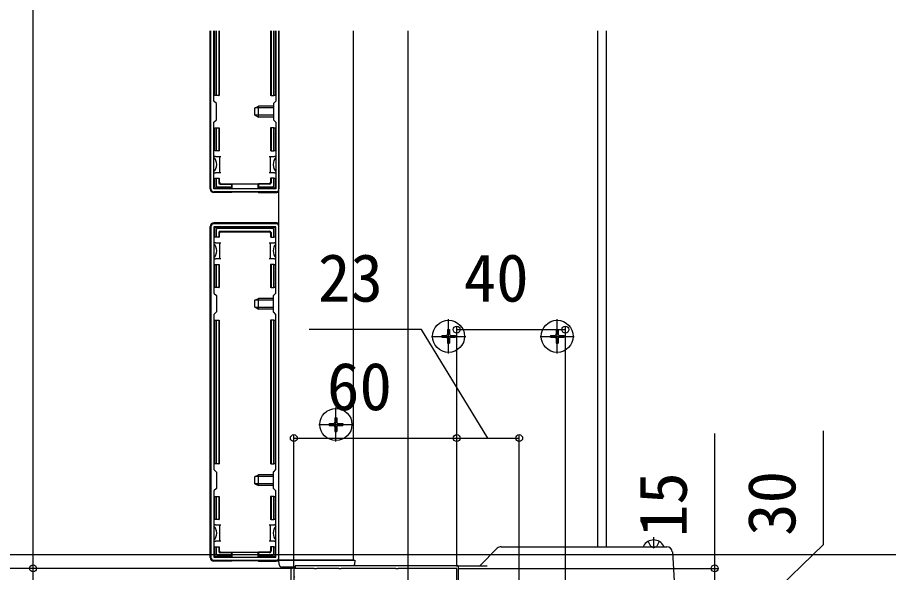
# Model space of a CAD drawing. Units: millimetres, scale not verified. Extents: x -1050 to 1050, y -1565 to 1556.
# Drawn here: x -538.8 to -218, y 614.8 to 819.3 of the extents above; entities that cross this region are included whole.
import ezdxf
from ezdxf.enums import TextEntityAlignment as Align

# ---------------------------------------------------------------- set-up
doc = ezdxf.new("R2010")
doc.units = ezdxf.units.MM
doc.header["$LTSCALE"] = 8
for name, color, linetype in [('0-3_YKK_11', 7, 'Continuous'), ('0-4_YKK_12', 2, 'Continuous'), ('0-5_YKK_13', 4, 'Continuous'), ('0-6_YKK_D', 6, 'Continuous')]:
    doc.layers.add(name, color=color, linetype=linetype)
doc.styles.add('ＭＳ ゴシック', font='')
doc.styles.get('ＭＳ ゴシック').set_extended_font_data('MS Gothic')

msp = doc.modelspace()

# ---------------------------------------------------------------- linework, layer by layer
at = {"layer": '0-3_YKK_11'}
for p, q in [((-467.5, 756.094), (-467.5, 814.301)), ((-442.5, 814.301), (-442.5, 756.094)), ((-443.5, 755.094), (-466.5, 755.094)), ((-467.5, 742.301), (-467.5, 620.301)), ((-443.5, 743.301), (-466.5, 743.301)), ((-442.5, 620.301), (-442.5, 742.301)), ((-466.5, 619.301), (-443.5, 619.301))]:
    msp.add_line(p, q, dxfattribs=at)
for points in [[(-443.6, 814.301), (-443.6, 788.494), (-444.5, 787.594), (-444.5, 781.594), (-443.6, 780.694), (-443.6, 756.194), (-466.4, 756.194), (-466.4, 780.694), (-465.5, 781.594), (-465.5, 787.594), (-466.4, 788.494), (-466.4, 814.301)], [(-377, 575.3), (-377, 616.3), (-398.542, 616.3), (-398.725, 616.18), (-399.275, 616.18), (-399.458, 616.3), (-419.542, 616.3), (-419.725, 616.18), (-420.275, 616.18), (-420.458, 616.3), (-428.542, 616.3), (-428.725, 616.18), (-429.275, 616.18), (-429.458, 616.3), (-437, 616.3), (-437, 613.3), (-436.7, 613)]]:
    msp.add_lwpolyline(points, dxfattribs=at)
msp.add_lwpolyline([(-466.4, 709.901), (-466.4, 652.701), (-465.5, 651.801), (-465.5, 645.801), (-466.4, 644.901), (-466.4, 620.401), (-443.6, 620.401), (-443.6, 644.901), (-444.5, 645.801), (-444.5, 651.801), (-443.6, 652.701), (-443.6, 709.901), (-444.5, 710.801), (-444.5, 716.801), (-443.6, 717.701), (-443.6, 742.201), (-466.4, 742.201), (-466.4, 717.701), (-465.5, 716.801), (-465.5, 710.801)], close=True, dxfattribs=at)
for centre, start, end in [((-466.5, 756.094), 180, 270), ((-443.5, 756.094), 270, 0), ((-466.5, 742.301), 90.00001, 179.99999), ((-443.5, 742.301), 0.00001, 89.99999), ((-466.5, 620.301), 180.00001, 269.99999), ((-443.5, 620.301), 270.00001, 359.99999)]:
    msp.add_arc(centre, 1, start, end, dxfattribs=at)
at = {"layer": '0-4_YKK_12'}
for p, q in [((-442.5, 619.301), (-442.5, 814.301)), ((-415, 619.301), (-415, 814.301)), ((-322, 814.301), (-322, 624.301)), ((67.28, 621.3), (-701.184, 621.3)), ((-415, 619.301), (-442.5, 619.301)), ((-424.5, 616.301), (-424.5, 616.3))]:
    msp.add_line(p, q, dxfattribs=at)
at = {"layer": '0-5_YKK_13'}
for p, q in [((-467.8, 756.092), (-467.8, 814.301)), ((-466.1, 790.594), (-466.1, 814.301)), ((-465.6, 814.301), (-465.6, 790.594)), ((-464.6, 814.301), (-464.6, 790.594)), ((-464.452, 814.301), (-464.452, 790.594)), ((-445.548, 814.301), (-445.548, 790.594)), ((-444.4, 790.594), (-444.4, 814.301)), ((-395, 814.301), (-395, 573.301)), ((-325, 624.301), (-325, 814.301)), ((-465.6, 790.594), (-466.1, 790.594)), ((-464.6, 790.594), (-465.6, 790.594)), ((-464.6, 790.594), (-464.452, 790.594)), ((-445.4, 790.594), (-444.4, 790.594)), ((-451.4, 785.894), (-450, 786.594)), ((-444.5, 786.594), (-450, 786.594)), ((-451.4, 783.294), (-451.4, 785.894)), ((-451.4, 783.294), (-450, 782.594)), ((-444.5, 785.94), (-451.309, 785.94)), ((-444.5, 783.249), (-451.309, 783.249)), ((-466.1, 770.094), (-466.1, 778.594)), ((-466.1, 778.594), (-465.6, 778.594)), ((-465.6, 778.594), (-465.6, 770.094)), ((-465.6, 778.594), (-464.6, 778.594)), ((-464.6, 778.594), (-464.452, 778.594)), ((-464.452, 778.594), (-464.452, 770.094)), ((-445.548, 778.594), (-445.548, 770.094)), ((-445.4, 778.594), (-445.548, 778.594)), ((-445.4, 778.594), (-445.4, 770.094)), ((-444.4, 778.594), (-443.9, 778.594)), ((-443.9, 778.594), (-443.9, 770.094)), ((-465.6, 770.094), (-466.1, 770.094)), ((-464.6, 770.094), (-464.452, 770.094)), ((-445.4, 770.094), (-445.548, 770.094)), ((-445.4, 770.094), (-444.4, 770.094)), ((-443.9, 770.094), (-444.4, 770.094)), ((-465.9, 768.094), (-466.4, 768.094)), ((-464.4, 768.094), (-463.9, 768.094)), ((-446.1, 768.094), (-445.6, 768.094)), ((-443.6, 768.094), (-444.1, 768.094)), ((-466.4, 762.094), (-465.9, 762.094)), ((-463.9, 762.094), (-464.4, 762.094)), ((-445.6, 762.094), (-446.1, 762.094)), ((-444.1, 762.094), (-443.6, 762.094)), ((-466.1, 756.894), (-466.1, 760.094)), ((-466.1, 760.094), (-465.6, 760.094)), ((-465.6, 760.094), (-465.6, 757.387)), ((-465.6, 760.094), (-464.6, 760.094)), ((-464.6, 760.094), (-464.6, 758.394)), ((-464.6, 760.094), (-464.452, 760.094)), ((-464.452, 760.094), (-464.452, 758.543)), ((-464.1, 757.894), (-460, 757.894)), ((-463.952, 758.043), (-460, 758.043)), ((-460, 757.894), (-460, 758.043)), ((-460, 758.043), (-450, 758.043)), ((-460, 757.894), (-460, 756.894)), ((-459.8, 758.043), (-459.8, 756.194)), ((-450.2, 758.043), (-450.2, 756.194)), ((-446.048, 758.043), (-450, 758.043)), ((-450, 757.894), (-450, 758.043)), ((-445.9, 757.894), (-450, 757.894)), ((-450, 757.894), (-450, 756.894)), ((-445.548, 760.094), (-445.548, 758.543)), ((-445.4, 760.094), (-445.548, 760.094)), ((-445.4, 760.094), (-445.4, 758.394)), ((-444.4, 760.094), (-445.4, 760.094)), ((-444.4, 757.387), (-444.4, 760.094)), ((-460, 754.794), (-466.502, 754.794)), ((-460, 756.394), (-465.6, 756.394)), ((-465.107, 756.894), (-460, 756.894)), ((-460, 756.894), (-460, 756.394)), ((-460, 756.394), (-460, 756.194)), ((-460, 755.094), (-460, 754.794)), ((-460, 754.794), (-459.8, 754.886)), ((-459.8, 755.094), (-459.8, 754.886)), ((-450, 754.794), (-450.2, 754.886)), ((-450, 756.894), (-444.893, 756.894)), ((-450, 756.394), (-450, 756.894)), ((-444.4, 756.394), (-450, 756.394)), ((-450, 756.394), (-450, 756.194)), ((-450, 755.094), (-450, 754.794)), ((-450, 754.794), (-443.498, 754.794)), ((-467.8, 620.299), (-467.8, 742.304)), ((-443.498, 743.601), (-466.502, 743.601)), ((-465.6, 742.001), (-444.4, 742.001)), ((-444.893, 741.501), (-465.107, 741.501)), ((-443.9, 741.501), (-443.9, 738.301)), ((-465.6, 741.008), (-465.6, 738.301)), ((-464.6, 738.301), (-464.452, 738.301)), ((-464.452, 739.853), (-464.452, 738.301)), ((-464.1, 740.501), (-445.9, 740.501)), ((-463.952, 740.353), (-446.048, 740.353)), ((-445.548, 739.853), (-445.548, 738.301)), ((-445.4, 738.301), (-445.548, 738.301)), ((-445.4, 740.001), (-445.4, 738.301)), ((-445.4, 738.301), (-444.4, 738.301)), ((-444.4, 738.301), (-444.4, 741.008)), ((-443.9, 738.301), (-444.4, 738.301)), ((-465.9, 736.301), (-466.4, 736.301)), ((-464.4, 736.301), (-463.9, 736.301)), ((-446.1, 736.301), (-445.6, 736.301)), ((-443.6, 736.301), (-444.1, 736.301)), ((-466.4, 730.301), (-465.9, 730.301)), ((-465.6, 728.301), (-465.6, 719.801)), ((-465.6, 728.301), (-464.6, 728.301)), ((-464.6, 728.301), (-464.6, 719.801)), ((-463.9, 730.301), (-464.4, 730.301)), ((-445.6, 730.301), (-446.1, 730.301)), ((-445.548, 728.301), (-445.548, 719.801)), ((-445.4, 728.301), (-445.548, 728.301)), ((-444.4, 728.301), (-445.4, 728.301)), ((-444.1, 730.301), (-443.6, 730.301)), ((-465.6, 719.801), (-466.1, 719.801)), ((-464.6, 719.801), (-465.6, 719.801)), ((-464.6, 719.801), (-464.452, 719.801)), ((-445.4, 719.801), (-444.4, 719.801)), ((-451.4, 715.101), (-450, 715.801)), ((-444.5, 715.801), (-450, 715.801)), ((-451.4, 712.501), (-451.4, 715.101)), ((-451.4, 712.501), (-450, 711.801)), ((-444.5, 715.147), (-451.309, 715.147)), ((-444.5, 712.456), (-451.309, 712.456)), ((-465.6, 707.801), (-465.6, 654.801)), ((-465.6, 707.801), (-464.6, 707.801)), ((-464.6, 707.801), (-464.6, 654.801)), ((-445.548, 707.801), (-445.548, 654.801)), ((-445.4, 707.801), (-445.548, 707.801)), ((-444.4, 707.801), (-445.4, 707.801)), ((-444.4, 654.801), (-444.4, 707.801)), ((-444.4, 707.801), (-443.9, 707.801)), ((-380, 695.501), (-380, 708.101)), ((-340, 695.501), (-340, 708.101)), ((-380.35, 704.301), (-379.65, 704.301)), ((-380.35, 704.301), (-380.35, 702.651)), ((-379.65, 704.301), (-379.65, 702.651)), ((-340.35, 704.301), (-339.65, 704.301)), ((-340.35, 704.301), (-340.35, 702.651)), ((-339.65, 704.301), (-339.65, 702.651)), ((-386.3, 701.801), (-373.7, 701.801)), ((-382.5, 702.151), (-382.5, 701.451)), ((-382.5, 702.151), (-380.85, 702.151)), ((-382.5, 701.451), (-380.85, 701.451)), ((-380.35, 700.951), (-380.35, 699.301)), ((-379.65, 700.951), (-379.65, 699.301)), ((-379.15, 702.151), (-377.5, 702.151)), ((-379.15, 701.451), (-377.5, 701.451)), ((-377.5, 702.151), (-377.5, 701.451)), ((-346.3, 701.801), (-333.7, 701.801)), ((-342.5, 702.151), (-342.5, 701.451)), ((-342.5, 702.151), (-340.85, 702.151)), ((-342.5, 701.451), (-340.85, 701.451)), ((-340.35, 700.951), (-340.35, 699.301)), ((-339.65, 700.951), (-339.65, 699.301)), ((-339.15, 702.151), (-337.5, 702.151)), ((-339.15, 701.451), (-337.5, 701.451)), ((-337.5, 702.151), (-337.5, 701.451)), ((-380.35, 699.301), (-379.65, 699.301)), ((-340.35, 699.301), (-339.65, 699.301)), ((-421.5, 663.001), (-421.5, 675.601)), ((-421.85, 671.801), (-421.15, 671.801)), ((-421.85, 671.801), (-421.85, 670.151)), ((-421.15, 671.801), (-421.15, 670.151)), ((-427.8, 669.301), (-415.2, 669.301)), ((-424, 669.651), (-424, 668.951)), ((-424, 669.651), (-422.35, 669.651)), ((-424, 668.951), (-422.35, 668.951)), ((-421.85, 668.451), (-421.85, 666.801)), ((-421.15, 668.451), (-421.15, 666.801)), ((-420.65, 669.651), (-419, 669.651)), ((-420.65, 668.951), (-419, 668.951)), ((-419, 669.651), (-419, 668.951)), ((-421.85, 666.801), (-421.15, 666.801)), ((-465.6, 654.801), (-466.1, 654.801)), ((-464.6, 654.801), (-465.6, 654.801)), ((-464.6, 654.801), (-464.452, 654.801)), ((-445.4, 654.801), (-444.4, 654.801)), ((-451.4, 650.101), (-450, 650.801)), ((-451.4, 647.501), (-451.4, 650.101)), ((-444.5, 650.147), (-451.309, 650.147)), ((-444.5, 650.801), (-450, 650.801)), ((-451.4, 647.501), (-450, 646.801)), ((-444.5, 647.456), (-451.309, 647.456)), ((-466.1, 634.301), (-466.1, 642.801)), ((-466.1, 642.801), (-465.6, 642.801)), ((-465.6, 642.801), (-465.6, 634.301)), ((-465.6, 642.801), (-464.6, 642.801)), ((-464.6, 642.801), (-464.452, 642.801)), ((-464.452, 642.801), (-464.452, 634.301)), ((-445.548, 642.801), (-445.548, 634.301)), ((-445.4, 642.801), (-445.548, 642.801)), ((-445.4, 642.801), (-445.4, 634.301)), ((-444.4, 642.801), (-443.9, 642.801)), ((-443.9, 642.801), (-443.9, 634.301)), ((-465.9, 632.301), (-466.4, 632.301)), ((-465.6, 634.301), (-466.1, 634.301)), ((-464.6, 634.301), (-464.452, 634.301)), ((-464.4, 632.301), (-463.9, 632.301)), ((-446.1, 632.301), (-445.6, 632.301)), ((-445.4, 634.301), (-445.548, 634.301)), ((-445.4, 634.301), (-444.4, 634.301)), ((-443.9, 634.301), (-444.4, 634.301)), ((-443.6, 632.301), (-444.1, 632.301)), ((-466.4, 626.301), (-465.9, 626.301)), ((-463.9, 626.301), (-464.4, 626.301)), ((-445.6, 626.301), (-446.1, 626.301)), ((-444.1, 626.301), (-443.6, 626.301)), ((-306.55, 626.267), (-305.645, 624.452)), ((-304.5, 627.801), (-304.5, 624.301)), ((-302.45, 626.267), (-303.355, 624.452)), ((-466.1, 621.101), (-466.1, 624.301)), ((-466.1, 624.301), (-465.6, 624.301)), ((-465.6, 624.301), (-465.6, 621.595)), ((-465.6, 624.301), (-464.6, 624.301)), ((-464.6, 624.301), (-464.6, 622.601)), ((-464.6, 624.301), (-464.452, 624.301)), ((-464.452, 624.301), (-464.452, 622.75)), ((-445.548, 624.301), (-445.548, 622.75)), ((-445.4, 624.301), (-445.548, 624.301)), ((-445.4, 624.301), (-445.4, 622.601)), ((-444.4, 624.301), (-445.4, 624.301)), ((-444.4, 621.595), (-444.4, 624.301)), ((-368.5, 617.301), (-362.086, 623.716)), ((-360.672, 624.301), (-299.605, 624.301)), ((-308.096, 624.301), (-300.904, 624.301)), ((-304.5, 623.843), (-305.645, 624.452)), ((-304.5, 623.843), (-303.355, 624.452)), ((-297.608, 622.424), (-296.592, 605.801)), ((-460, 620.601), (-465.6, 620.601)), ((-465.107, 621.101), (-460, 621.101)), ((-464.1, 622.101), (-460, 622.101)), ((-463.952, 622.25), (-460, 622.25)), ((-460, 622.101), (-460, 622.25)), ((-460, 622.25), (-450, 622.25)), ((-460, 622.101), (-460, 621.101)), ((-460, 621.101), (-460, 620.601)), ((-460, 620.601), (-460, 620.401)), ((-460, 619.301), (-460, 619.001)), ((-459.8, 622.25), (-459.8, 620.401)), ((-459.8, 619.301), (-459.8, 619.093)), ((-450.2, 622.25), (-450.2, 620.401)), ((-446.048, 622.25), (-450, 622.25)), ((-450, 622.101), (-450, 622.25)), ((-445.9, 622.101), (-450, 622.101)), ((-450, 622.101), (-450, 621.101)), ((-450, 621.101), (-444.893, 621.101)), ((-450, 620.601), (-450, 621.101)), ((-444.4, 620.601), (-450, 620.601)), ((-450, 620.601), (-450, 620.401)), ((-450, 619.301), (-450, 619.001)), ((-414.799, 619.301), (-414.5, 619.301)), ((-414.5, 619.301), (-414.595, 617.74)), ((-460, 619.001), (-466.502, 619.001)), ((-460, 619.001), (-459.8, 619.093)), ((-450, 619.001), (-450.2, 619.093)), ((-450, 619.001), (-443.498, 619.001)), ((-436.5, 616.801), (-441.406, 616.801)), ((-438, 451.896), (-438, 616.038)), ((-436.5, 616.6), (-437, 616.569)), ((-437, 616.07), (-437, 451.864)), ((-436.5, 617.301), (-436.5, 616.3)), ((-376.954, 617.301), (-436.5, 617.301)), ((-376.5, 617.301), (-436.5, 617.301)), ((-436.5, 617.301), (-436.5, 616.3)), ((-436.5, 616.6), (-436.5, 616.3)), ((-376.954, 617.301), (-365.794, 617.301)), ((-376.5, 617.301), (-376.5, 605.671))]:
    msp.add_line(p, q, dxfattribs=at)
for points in [[(-445.4, 814.301), (-445.4, 790.594), (-445.548, 790.594)], [(-443.9, 814.301), (-443.9, 790.594), (-444.4, 790.594)], [(-444.5, 782.594), (-450, 782.594), (-450, 786.594)], [(-464.6, 778.594), (-464.6, 770.094), (-465.6, 770.094)], [(-444.4, 770.094), (-444.4, 778.594), (-445.4, 778.594)], [(-465.9, 768.094), (-464.4, 768.094), (-464.4, 765.094)], [(-445.6, 765.094), (-445.6, 768.094), (-444.1, 768.094)], [(-464.4, 765.094), (-464.4, 762.094), (-465.9, 762.094)], [(-444.1, 762.094), (-445.6, 762.094), (-445.6, 765.094)], [(-444.4, 760.094), (-443.9, 760.094), (-443.9, 756.894)], [(-450.2, 755.094), (-450.2, 754.886), (-459.8, 754.886)], [(-465.6, 738.301), (-466.1, 738.301), (-466.1, 741.501)], [(-464.6, 740.001), (-464.6, 738.301), (-465.6, 738.301)], [(-465.9, 736.301), (-464.4, 736.301), (-464.4, 733.301)], [(-445.6, 733.301), (-445.6, 736.301), (-444.1, 736.301)], [(-464.4, 733.301), (-464.4, 730.301), (-465.9, 730.301)], [(-444.1, 730.301), (-445.6, 730.301), (-445.6, 733.301)], [(-466.1, 719.801), (-466.1, 728.301), (-465.6, 728.301)], [(-464.6, 728.301), (-464.452, 728.301), (-464.452, 719.801)], [(-445.4, 728.301), (-445.4, 719.801), (-445.548, 719.801)], [(-444.5, 711.801), (-450, 711.801), (-450, 715.801)], [(-466.1, 654.801), (-466.1, 707.801), (-465.6, 707.801)], [(-464.6, 707.801), (-464.452, 707.801), (-464.452, 654.801)], [(-445.4, 707.801), (-445.4, 654.801), (-445.548, 654.801)], [(-443.9, 707.801), (-443.9, 654.801), (-444.4, 654.801)], [(-444.5, 646.801), (-450, 646.801), (-450, 650.801)], [(-464.6, 642.801), (-464.6, 634.301), (-465.6, 634.301)], [(-444.4, 634.301), (-444.4, 642.801), (-445.4, 642.801)], [(-465.9, 632.301), (-464.4, 632.301), (-464.4, 629.301)], [(-445.6, 629.301), (-445.6, 632.301), (-444.1, 632.301)], [(-464.4, 629.301), (-464.4, 626.301), (-465.9, 626.301)], [(-444.1, 626.301), (-445.6, 626.301), (-445.6, 629.301)], [(-444.4, 624.301), (-443.9, 624.301), (-443.9, 621.101)], [(-450.2, 619.301), (-450.2, 619.093), (-459.8, 619.093)], [(-442.405, 617.74), (-442.5, 619.301), (-442.201, 619.301), (-414.799, 619.301)], [(-437.531, 616.537), (-437, 616.569), (-437, 616.07)]]:
    msp.add_lwpolyline(points, dxfattribs=at)
msp.add_lwpolyline([(-444.4, 719.801), (-444.4, 728.301), (-443.9, 728.301), (-443.9, 719.801)], close=True, dxfattribs=at)
for centre in [(-380, 701.801), (-340, 701.801), (-421.5, 669.301)]:
    msp.add_circle(centre, 5.9, dxfattribs=at)
for centre, radius, start, end in [((-466.1, 791.594), 0.3, 90, 270), ((-443.9, 791.594), 0.3, 270, 90), ((-466.1, 771.094), 0.3, 90, 270), ((-443.9, 771.094), 0.3, 270, 90), ((-466.1, 759.094), 0.3, 90, 270), ((-443.9, 759.094), 0.3, 270, 90), ((-465.6, 756.894), 0.5, 180, 180.77436), ((-465.6, 756.894), 0.5, 180.77436, 269.22564), ((-465.6, 756.894), 0.5, 269.22564, 270), ((-444.4, 756.894), 0.5, 270, 270.77436), ((-444.4, 756.894), 0.5, 270.77436, 359.22564), ((-444.4, 756.894), 0.5, 359.22564, 0), ((-465.6, 741.501), 0.5, 90.77436, 179.22564), ((-465.6, 741.501), 0.5, 179.22564, 180), ((-465.6, 741.501), 0.5, 90, 90.77436), ((-444.4, 741.501), 0.5, 89.22564, 90), ((-444.4, 741.501), 0.5, 0.77436, 89.22564), ((-444.4, 741.501), 0.5, 0, 0.77436), ((-466.1, 739.301), 0.3, 90, 270), ((-443.9, 739.301), 0.3, 270, 90), ((-466.1, 727.301), 0.3, 90, 270), ((-443.9, 727.301), 0.3, 270, 90), ((-466.1, 706.801), 0.3, 90, 270), ((-443.9, 706.801), 0.3, 270, 90), ((-380.85, 702.651), 0.5, 270, 0), ((-379.15, 702.651), 0.5, 180, 270), ((-340.85, 702.651), 0.5, 270, 0), ((-339.15, 702.651), 0.5, 180, 270), ((-380.85, 700.951), 0.5, 0, 90), ((-379.15, 700.951), 0.5, 90, 180), ((-340.85, 700.951), 0.5, 0, 90), ((-339.15, 700.951), 0.5, 90, 180), ((-422.35, 670.151), 0.5, 270, 0), ((-422.35, 668.451), 0.5, 0, 90), ((-420.65, 670.151), 0.5, 180, 270), ((-420.65, 668.451), 0.5, 90, 180), ((-466.1, 655.801), 0.3, 90, 270), ((-443.9, 655.801), 0.3, 270, 90), ((-466.1, 635.301), 0.3, 90, 270), ((-443.9, 635.301), 0.3, 270, 90), ((-304.5, 622.601), 4.2, 27.28096, 152.71904), ((-466.1, 623.301), 0.3, 90, 270), ((-443.9, 623.301), 0.3, 270, 90), ((-360.672, 622.301), 2, 90, 135), ((-308.096, 624.456), 0.154, 152.71904, 270), ((-300.904, 624.456), 0.154, 270, 27.28096), ((-299.605, 622.301), 2, 3.5, 90), ((-465.6, 621.101), 0.5, 180, 180.77436), ((-465.6, 621.101), 0.5, 180.77436, 269.22564), ((-465.6, 621.101), 0.5, 269.22564, 270), ((-444.4, 621.101), 0.5, 270, 270.77436), ((-444.4, 621.101), 0.5, 270.77436, 359.22564), ((-444.4, 621.101), 0.5, 359.22564, 0), ((-441.406, 617.801), 1, 183.5, 270), ((-437.5, 616.038), 0.5, 93.5, 180), ((-415.594, 617.801), 1, 330.00701, 356.5)]:
    msp.add_arc(centre, radius, start, end, dxfattribs=at)
for centre, major_axis, ratio, start_param, end_param in [((-467.4, 765.094), (0, 3), 0.666667, 4.712389, 5.7595865), ((-442.6, 765.094), (0, 3), 0.666667, 0.5235988, 1.5707963), ((-467.4, 765.094), (0, 3), 0.666667, 3.6651914, 4.712389), ((-442.6, 765.094), (0, 3), 0.666667, 1.5707963, 2.6179939), ((-465.093, 757.401), (0.363, 0.363), 0.973329, 2.3697096, 3.9134757), ((-464.1, 758.394), (-0.354, -0.354), 0.999924, 5.4978252, 7.0685454), ((-463.952, 758.543), (-0.354, -0.354), 0.999924, 5.4978252, 7.0685454), ((-446.048, 758.543), (0.354, -0.354), 0.999924, 5.4978252, 7.0685454), ((-445.9, 758.394), (0.354, -0.354), 0.999924, 5.4978252, 7.0685454), ((-444.907, 757.401), (0.363, -0.363), 0.973329, 5.5113023, 7.0550683), ((-466.498, 756.097), (-0.923, -0.923), 0.99628, 5.4996506, 7.06672), ((-443.502, 756.097), (0.923, -0.923), 0.99628, 5.4996506, 6.374234), ((-466.498, 742.299), (-0.923, 0.923), 0.99628, 5.4996506, 7.06672), ((-465.093, 740.994), (0.363, -0.363), 0.973329, 2.3697096, 3.9134757), ((-444.907, 740.994), (0.363, 0.363), 0.973329, 5.5113023, 7.0550683), ((-443.502, 742.299), (0.923, 0.923), 0.99628, 6.1921366, 7.06672), ((-464.1, 740.001), (-0.354, 0.354), 0.999924, 5.4978252, 7.0685454), ((-463.952, 739.853), (-0.354, 0.354), 0.999924, 5.4978252, 7.0685454), ((-446.048, 739.853), (0.354, 0.354), 0.999924, 5.4978252, 7.0685454), ((-445.9, 740.001), (0.354, 0.354), 0.999924, 5.4978252, 7.0685454), ((-467.4, 733.301), (0, 3), 0.666667, 4.712389, 5.7595865), ((-442.6, 733.301), (0, 3), 0.666667, 0.5235988, 1.5707963), ((-467.4, 733.301), (0, 3), 0.666667, 3.6651914, 4.712389), ((-442.6, 733.301), (0, 3), 0.666667, 1.5707963, 2.6179939), ((-467.4, 629.301), (0, 3), 0.666667, 4.712389, 5.7595865), ((-467.4, 629.301), (0, 3), 0.666667, 3.6651914, 4.712389), ((-442.6, 629.301), (0, 3), 0.666667, 0.5235988, 1.5707963), ((-442.6, 629.301), (0, 3), 0.666667, 1.5707963, 2.6179939), ((-464.1, 622.601), (-0.354, -0.354), 0.999924, 5.4978252, 7.0685454), ((-463.952, 622.75), (-0.354, -0.354), 0.999924, 5.4978252, 7.0685454), ((-446.048, 622.75), (0.354, -0.354), 0.999924, 5.4978252, 7.0685454), ((-445.9, 622.601), (0.354, -0.354), 0.999924, 5.4978252, 7.0685454), ((-466.498, 620.304), (-0.923, -0.923), 0.99628, 5.4996506, 7.06672), ((-465.093, 621.608), (0.363, 0.363), 0.973329, 2.3697096, 3.9134757), ((-444.907, 621.608), (0.363, -0.363), 0.973329, 5.5113023, 7.0550683), ((-443.502, 620.304), (0.923, -0.923), 0.99628, 5.4996506, 6.374234)]:
    msp.add_ellipse(centre, major_axis=major_axis, ratio=ratio, start_param=start_param, end_param=end_param, dxfattribs=at)
at = {"layer": '0-6_YKK_D'}
for p, q in [((-377, 617), (-377, 705.301)), ((-377, 704.301), (-337, 704.301)), ((-337, 576.7), (-337, 705.301)), ((-437, 617), (-437, 665.301)), ((-437, 664.301), (-377, 664.301)), ((-377, 617), (-377, 665.301)), ((-377, 617), (-377, 665.301)), ((-377, 664.301), (-354, 664.301)), ((-354, 595.6), (-354, 665.301)), ((-437.5, 616.3), (-574, 616.3)), ((-437.5, 616.3), (-574, 616.3)), ((-437.5, 616.3), (-534, 616.3)), ((-376.3, 616.3), (-281, 616.3))]:
    msp.add_line(p, q, dxfattribs=at)
for points in [[(-533, 601.3), (-533, 616.3), (-533, 857.386)], [(-365.5, 664.301), (-390, 704.301), (-431.364, 704.301)], [(-282, 586.301), (-242, 625.055), (-242, 666.964)], [(-282, 601.301), (-282, 616.3), (-282, 665.955)]]:
    msp.add_lwpolyline(points, dxfattribs=at)
for centre in [(-377, 704.301), (-337, 704.301), (-437, 664.301), (-377, 664.301), (-377, 664.301), (-354, 664.301), (-533, 616.3), (-282, 616.3)]:
    msp.add_circle(centre, 1.275, dxfattribs=at)

# ---------------------------------------------------------------- texts
at = {"layer": '0-6_YKK_D', "style": 'ＭＳ ゴシック'}
for s, p in [('23', (-428.136, 709.301)), ('40', (-374.455, 709.301)), ('60', (-424.795, 669.301))]:
    msp.add_text(s, height=17.6, dxfattribs=at).set_placement(p, align=Align.BOTTOM_LEFT)
for s, p in [('15', (-287, 627.818)), ('30', (-247, 628.283))]:
    msp.add_text(s, height=17.6, rotation=90, dxfattribs=at).set_placement(p, align=Align.BOTTOM_LEFT)

doc.saveas('drawing.dxf')
